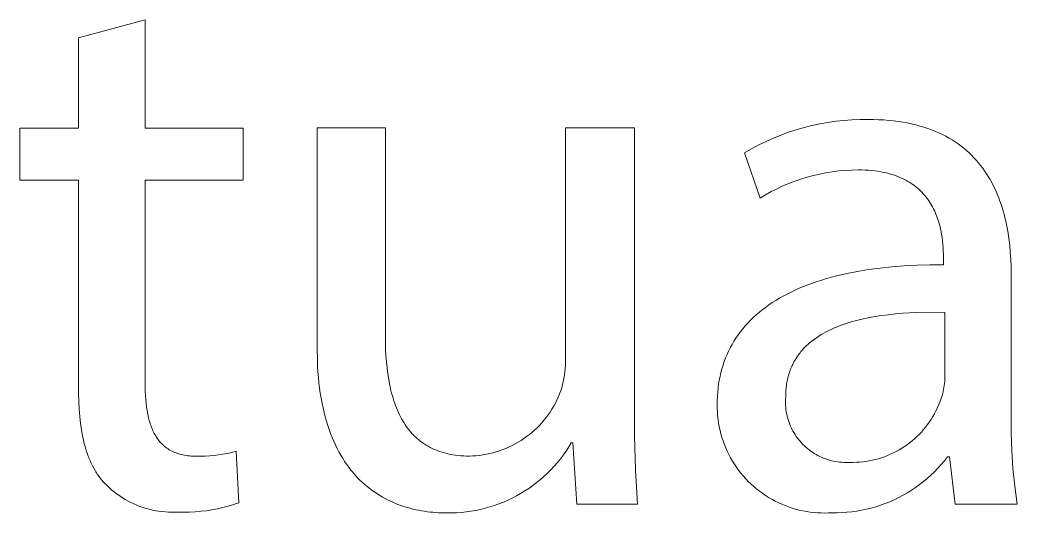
# Model space of a CAD drawing. Header units: millimetres. Extents: x 3269 to 7089, y 1744 to 4413.
# Drawn here: x 6719.02 to 6768.08, y 1807.37 to 1831.62 of the extents above; entities that cross this region are included whole.
import ezdxf

# ---------------------------------------------------------------- set-up
doc = ezdxf.new("R2010")
doc.units = ezdxf.units.MM
doc.header["$MEASUREMENT"] = 0
doc.layers.add('Domyślny', color=7, linetype='Continuous', true_color=0x000000)

msp = doc.modelspace()

# ---------------------------------------------------------------- linework, layer by layer
at = {"layer": 'Domyślny', "color": 18, "lineweight": 15, "true_color": 0x000000}
for p, q in [((6721.89, 1830.744), (6725.172, 1831.622)), ((6725.172, 1831.622), (6725.172, 1826.305)), ((6721.89, 1826.305), (6721.89, 1830.744)), ((6758.371, 1826.512), (6758.763, 1826.582)), ((6758.763, 1826.582), (6759.158, 1826.638)), ((6759.158, 1826.638), (6759.554, 1826.681)), ((6759.554, 1826.681), (6759.952, 1826.71)), ((6759.952, 1826.71), (6760.35, 1826.726)), ((6760.35, 1826.726), (6760.749, 1826.727)), ((6760.749, 1826.727), (6761.011, 1826.724)), ((6761.011, 1826.724), (6761.266, 1826.716)), ((6761.266, 1826.716), (6761.515, 1826.702)), ((6761.515, 1826.702), (6761.759, 1826.683)), ((6761.759, 1826.683), (6761.996, 1826.658)), ((6761.996, 1826.658), (6762.227, 1826.629)), ((6762.227, 1826.629), (6762.453, 1826.594)), ((6762.453, 1826.594), (6762.673, 1826.554)), ((6762.673, 1826.554), (6762.887, 1826.509)), ((6719.016, 1823.748), (6719.016, 1826.305)), ((6719.016, 1826.305), (6721.89, 1826.305)), ((6725.172, 1826.305), (6729.993, 1826.305)), ((6729.993, 1826.305), (6729.993, 1823.748)), ((6733.639, 1815.473), (6733.639, 1826.311)), ((6733.639, 1826.311), (6736.997, 1826.311)), ((6736.997, 1826.311), (6736.997, 1816.059)), ((6745.863, 1814.952), (6745.863, 1826.311)), ((6745.863, 1826.311), (6749.247, 1826.311)), ((6749.247, 1826.311), (6749.247, 1812.84)), ((6756.458, 1825.96), (6756.832, 1826.096)), ((6756.832, 1826.096), (6757.211, 1826.22)), ((6757.211, 1826.22), (6757.594, 1826.331)), ((6757.594, 1826.331), (6757.981, 1826.428)), ((6757.981, 1826.428), (6758.371, 1826.512)), ((6762.887, 1826.509), (6763.095, 1826.459)), ((6763.095, 1826.459), (6763.298, 1826.405)), ((6763.298, 1826.405), (6763.495, 1826.346)), ((6763.495, 1826.346), (6763.687, 1826.282)), ((6763.687, 1826.282), (6763.874, 1826.214)), ((6763.874, 1826.214), (6764.055, 1826.142)), ((6764.055, 1826.142), (6764.231, 1826.065)), ((6764.231, 1826.065), (6764.401, 1825.984)), ((6755.366, 1825.473), (6755.724, 1825.648)), ((6755.724, 1825.648), (6756.088, 1825.81)), ((6756.088, 1825.81), (6756.458, 1825.96)), ((6764.401, 1825.984), (6764.567, 1825.899)), ((6764.567, 1825.899), (6764.728, 1825.81)), ((6764.728, 1825.81), (6764.883, 1825.717)), ((6764.883, 1825.717), (6765.034, 1825.62)), ((6765.034, 1825.62), (6765.179, 1825.52)), ((6754.668, 1825.086), (6755.014, 1825.286)), ((6755.432, 1822.86), (6754.668, 1825.086)), ((6755.014, 1825.286), (6755.366, 1825.473)), ((6765.179, 1825.52), (6765.32, 1825.415)), ((6765.32, 1825.415), (6765.457, 1825.308)), ((6765.457, 1825.308), (6765.588, 1825.197)), ((6765.588, 1825.197), (6765.715, 1825.082)), ((6765.715, 1825.082), (6765.838, 1824.964)), ((6765.838, 1824.964), (6765.956, 1824.843)), ((6765.956, 1824.843), (6766.069, 1824.719)), ((6766.069, 1824.719), (6766.178, 1824.592)), ((6766.178, 1824.592), (6766.283, 1824.462)), ((6758.674, 1824.103), (6758.362, 1824.042)), ((6758.987, 1824.154), (6758.674, 1824.103)), ((6759.302, 1824.193), (6758.987, 1824.154)), ((6759.618, 1824.222), (6759.302, 1824.193)), ((6759.935, 1824.24), (6759.618, 1824.222)), ((6760.253, 1824.247), (6759.935, 1824.24)), ((6760.427, 1824.245), (6760.253, 1824.247)), ((6760.597, 1824.239), (6760.427, 1824.245)), ((6760.762, 1824.229), (6760.597, 1824.239)), ((6760.923, 1824.215), (6760.762, 1824.229)), ((6761.078, 1824.198), (6760.923, 1824.215)), ((6761.229, 1824.177), (6761.078, 1824.198)), ((6761.376, 1824.153), (6761.229, 1824.177)), ((6761.518, 1824.125), (6761.376, 1824.153)), ((6761.656, 1824.094), (6761.518, 1824.125)), ((6761.789, 1824.06), (6761.656, 1824.094)), ((6766.283, 1824.462), (6766.384, 1824.329)), ((6766.384, 1824.329), (6766.481, 1824.194)), ((6766.481, 1824.194), (6766.573, 1824.056)), ((6721.89, 1823.748), (6719.016, 1823.748)), ((6721.89, 1813.648), (6721.89, 1823.748)), ((6729.993, 1823.748), (6725.172, 1823.748)), ((6725.172, 1823.748), (6725.172, 1813.762)), ((6756.846, 1823.577), (6756.554, 1823.454)), ((6757.142, 1823.691), (6756.846, 1823.577)), ((6757.443, 1823.795), (6757.142, 1823.691)), ((6757.746, 1823.888), (6757.443, 1823.795)), ((6758.053, 1823.97), (6757.746, 1823.888)), ((6758.362, 1824.042), (6758.053, 1823.97)), ((6761.918, 1824.022), (6761.789, 1824.06)), ((6762.043, 1823.982), (6761.918, 1824.022)), ((6762.164, 1823.939), (6762.043, 1823.982)), ((6762.281, 1823.892), (6762.164, 1823.939)), ((6762.394, 1823.843), (6762.281, 1823.892)), ((6762.503, 1823.792), (6762.394, 1823.843)), ((6762.608, 1823.737), (6762.503, 1823.792)), ((6762.709, 1823.681), (6762.608, 1823.737)), ((6762.807, 1823.621), (6762.709, 1823.681)), ((6762.9, 1823.56), (6762.807, 1823.621)), ((6766.573, 1824.056), (6766.662, 1823.915)), ((6766.662, 1823.915), (6766.746, 1823.772)), ((6766.746, 1823.772), (6766.827, 1823.626)), ((6766.827, 1823.626), (6766.904, 1823.479)), ((6755.982, 1823.176), (6755.704, 1823.023)), ((6756.266, 1823.32), (6755.982, 1823.176)), ((6756.554, 1823.454), (6756.266, 1823.32)), ((6762.991, 1823.496), (6762.9, 1823.56)), ((6763.078, 1823.43), (6762.991, 1823.496)), ((6763.161, 1823.363), (6763.078, 1823.43)), ((6763.241, 1823.293), (6763.161, 1823.363)), ((6763.318, 1823.221), (6763.241, 1823.293)), ((6763.392, 1823.148), (6763.318, 1823.221)), ((6763.462, 1823.073), (6763.392, 1823.148)), ((6766.904, 1823.479), (6766.977, 1823.329)), ((6766.977, 1823.329), (6767.047, 1823.177)), ((6767.047, 1823.177), (6767.113, 1823.023)), ((6755.704, 1823.023), (6755.432, 1822.86)), ((6763.529, 1822.996), (6763.462, 1823.073)), ((6763.593, 1822.918), (6763.529, 1822.996)), ((6763.655, 1822.839), (6763.593, 1822.918)), ((6763.713, 1822.758), (6763.655, 1822.839)), ((6763.768, 1822.676), (6763.713, 1822.758)), ((6763.821, 1822.593), (6763.768, 1822.676)), ((6763.871, 1822.508), (6763.821, 1822.593)), ((6767.113, 1823.023), (6767.175, 1822.867)), ((6767.175, 1822.867), (6767.234, 1822.709)), ((6767.234, 1822.709), (6767.289, 1822.55)), ((6763.919, 1822.423), (6763.871, 1822.508)), ((6763.963, 1822.337), (6763.919, 1822.423)), ((6764.006, 1822.251), (6763.963, 1822.337)), ((6764.046, 1822.163), (6764.006, 1822.251)), ((6764.083, 1822.075), (6764.046, 1822.163)), ((6767.289, 1822.55), (6767.341, 1822.389)), ((6767.341, 1822.389), (6767.39, 1822.227)), ((6767.39, 1822.227), (6767.436, 1822.063)), ((6764.118, 1821.987), (6764.083, 1822.075)), ((6764.152, 1821.898), (6764.118, 1821.987)), ((6764.182, 1821.809), (6764.152, 1821.898)), ((6764.211, 1821.72), (6764.182, 1821.809)), ((6764.238, 1821.631), (6764.211, 1821.72)), ((6764.263, 1821.541), (6764.238, 1821.631)), ((6767.436, 1822.063), (6767.478, 1821.897)), ((6767.478, 1821.897), (6767.518, 1821.731)), ((6767.518, 1821.731), (6767.554, 1821.563)), ((6764.286, 1821.452), (6764.263, 1821.541)), ((6764.307, 1821.363), (6764.286, 1821.452)), ((6764.326, 1821.274), (6764.307, 1821.363)), ((6764.36, 1821.097), (6764.326, 1821.274)), ((6767.554, 1821.563), (6767.588, 1821.394)), ((6767.588, 1821.394), (6767.618, 1821.225)), ((6767.618, 1821.225), (6767.671, 1820.883)), ((6764.387, 1820.922), (6764.36, 1821.097)), ((6764.409, 1820.751), (6764.387, 1820.922)), ((6764.425, 1820.582), (6764.409, 1820.751)), ((6767.671, 1820.883), (6767.713, 1820.538)), ((6764.437, 1820.418), (6764.425, 1820.582)), ((6764.445, 1820.26), (6764.437, 1820.418)), ((6764.449, 1820.107), (6764.445, 1820.26)), ((6767.713, 1820.538), (6767.744, 1820.191)), ((6767.744, 1820.191), (6767.766, 1819.843)), ((6764.451, 1819.96), (6764.449, 1820.107)), ((6764.451, 1819.578), (6764.451, 1819.96)), ((6767.766, 1819.843), (6767.779, 1819.494)), ((6759.695, 1819.147), (6760.222, 1819.25)), ((6760.222, 1819.25), (6760.769, 1819.34)), ((6760.769, 1819.34), (6761.335, 1819.415)), ((6761.335, 1819.415), (6761.92, 1819.477)), ((6761.92, 1819.477), (6762.524, 1819.524)), ((6762.524, 1819.524), (6763.147, 1819.556)), ((6763.147, 1819.556), (6763.79, 1819.575)), ((6763.79, 1819.575), (6764.451, 1819.578)), ((6767.779, 1819.494), (6767.783, 1819.146)), ((6757.787, 1818.595), (6758.008, 1818.676)), ((6758.008, 1818.676), (6758.234, 1818.753)), ((6758.234, 1818.753), (6758.465, 1818.828)), ((6758.465, 1818.828), (6758.701, 1818.898)), ((6758.701, 1818.898), (6758.942, 1818.966)), ((6758.942, 1818.966), (6759.188, 1819.03)), ((6759.188, 1819.03), (6759.695, 1819.147)), ((6767.783, 1819.146), (6767.783, 1812.226)), ((6756.759, 1818.139), (6756.955, 1818.237)), ((6756.955, 1818.237), (6757.155, 1818.332)), ((6757.155, 1818.332), (6757.361, 1818.423)), ((6757.361, 1818.423), (6757.571, 1818.511)), ((6757.571, 1818.511), (6757.787, 1818.595)), ((6755.861, 1817.601), (6756.03, 1817.715)), ((6756.03, 1817.715), (6756.204, 1817.826)), ((6756.204, 1817.826), (6756.384, 1817.934)), ((6756.384, 1817.934), (6756.569, 1818.038)), ((6756.569, 1818.038), (6756.759, 1818.139)), ((6755.237, 1817.111), (6755.385, 1817.238)), ((6755.385, 1817.238), (6755.538, 1817.362)), ((6755.538, 1817.362), (6755.697, 1817.483)), ((6755.697, 1817.483), (6755.861, 1817.601)), ((6762.786, 1817.212), (6762.439, 1817.19)), ((6763.135, 1817.228), (6762.786, 1817.212)), ((6763.833, 1817.243), (6763.135, 1817.228)), ((6764.527, 1817.238), (6763.833, 1817.243)), ((6764.527, 1814.032), (6764.527, 1817.238)), ((6754.698, 1816.569), (6754.825, 1816.709)), ((6754.825, 1816.709), (6754.957, 1816.846)), ((6754.957, 1816.846), (6755.094, 1816.98)), ((6755.094, 1816.98), (6755.237, 1817.111)), ((6759.813, 1816.736), (6759.664, 1816.689)), ((6759.965, 1816.781), (6759.813, 1816.736)), ((6760.118, 1816.823), (6759.965, 1816.781)), ((6760.432, 1816.901), (6760.118, 1816.823)), ((6760.753, 1816.97), (6760.432, 1816.901)), ((6761.08, 1817.029), (6760.753, 1816.97)), ((6761.414, 1817.081), (6761.08, 1817.029)), ((6761.752, 1817.124), (6761.414, 1817.081)), ((6762.094, 1817.161), (6761.752, 1817.124)), ((6762.439, 1817.19), (6762.094, 1817.161)), ((6754.352, 1816.129), (6754.462, 1816.279)), ((6754.462, 1816.279), (6754.577, 1816.425)), ((6754.577, 1816.425), (6754.698, 1816.569)), ((6758.563, 1816.215), (6758.439, 1816.144)), ((6758.691, 1816.284), (6758.563, 1816.215)), ((6758.821, 1816.35), (6758.691, 1816.284)), ((6758.955, 1816.414), (6758.821, 1816.35)), ((6759.091, 1816.474), (6758.955, 1816.414)), ((6759.23, 1816.532), (6759.091, 1816.474)), ((6759.372, 1816.587), (6759.23, 1816.532)), ((6759.517, 1816.639), (6759.372, 1816.587)), ((6759.664, 1816.689), (6759.517, 1816.639)), ((6736.997, 1816.059), (6737, 1815.733)), ((6737, 1815.733), (6737.01, 1815.414)), ((6754.054, 1815.661), (6754.148, 1815.82)), ((6754.148, 1815.82), (6754.247, 1815.976)), ((6754.247, 1815.976), (6754.352, 1816.129)), ((6757.871, 1815.738), (6757.819, 1815.693)), ((6757.923, 1815.782), (6757.871, 1815.738)), ((6757.977, 1815.826), (6757.923, 1815.782)), ((6758.087, 1815.91), (6757.977, 1815.826)), ((6758.201, 1815.991), (6758.087, 1815.91)), ((6758.318, 1816.069), (6758.201, 1815.991)), ((6758.439, 1816.144), (6758.318, 1816.069)), ((6733.649, 1814.879), (6733.639, 1815.473)), ((6737.01, 1815.414), (6737.026, 1815.102)), ((6753.806, 1815.164), (6753.883, 1815.333)), ((6753.883, 1815.333), (6753.966, 1815.498)), ((6753.966, 1815.498), (6754.054, 1815.661)), ((6757.398, 1815.252), (6757.357, 1815.199)), ((6757.441, 1815.305), (6757.398, 1815.252)), ((6757.484, 1815.356), (6757.441, 1815.305)), ((6757.529, 1815.407), (6757.484, 1815.356)), ((6757.575, 1815.457), (6757.529, 1815.407)), ((6757.622, 1815.506), (6757.575, 1815.457)), ((6757.669, 1815.554), (6757.622, 1815.506)), ((6757.718, 1815.601), (6757.669, 1815.554)), ((6757.768, 1815.648), (6757.718, 1815.601)), ((6757.819, 1815.693), (6757.768, 1815.648)), ((6733.662, 1814.593), (6733.649, 1814.879)), ((6737.026, 1815.102), (6737.049, 1814.797)), ((6737.049, 1814.797), (6737.079, 1814.501)), ((6745.857, 1814.631), (6745.863, 1814.792)), ((6745.863, 1814.792), (6745.863, 1814.952)), ((6753.609, 1814.64), (6753.669, 1814.818)), ((6753.669, 1814.818), (6753.735, 1814.993)), ((6753.735, 1814.993), (6753.806, 1815.164)), ((6757.099, 1814.801), (6757.067, 1814.74)), ((6757.132, 1814.86), (6757.099, 1814.801)), ((6757.167, 1814.919), (6757.132, 1814.86)), ((6757.203, 1814.977), (6757.167, 1814.919)), ((6757.24, 1815.034), (6757.203, 1814.977)), ((6757.278, 1815.09), (6757.24, 1815.034)), ((6757.317, 1815.145), (6757.278, 1815.09)), ((6757.357, 1815.199), (6757.317, 1815.145)), ((6733.679, 1814.313), (6733.662, 1814.593)), ((6733.701, 1814.041), (6733.679, 1814.313)), ((6737.079, 1814.501), (6737.116, 1814.211)), ((6745.807, 1814.153), (6745.829, 1814.312)), ((6745.829, 1814.312), (6745.845, 1814.471)), ((6745.845, 1814.471), (6745.857, 1814.631)), ((6753.462, 1814.089), (6753.505, 1814.276)), ((6753.505, 1814.276), (6753.554, 1814.46)), ((6753.554, 1814.46), (6753.609, 1814.64)), ((6756.877, 1814.29), (6756.855, 1814.222)), ((6756.9, 1814.357), (6756.877, 1814.29)), ((6756.925, 1814.423), (6756.9, 1814.357)), ((6756.951, 1814.489), (6756.925, 1814.423)), ((6756.978, 1814.553), (6756.951, 1814.489)), ((6757.006, 1814.616), (6756.978, 1814.553)), ((6757.036, 1814.679), (6757.006, 1814.616)), ((6757.067, 1814.74), (6757.036, 1814.679)), ((6725.172, 1813.762), (6725.174, 1813.551)), ((6733.728, 1813.775), (6733.701, 1814.041)), ((6733.759, 1813.515), (6733.728, 1813.775)), ((6737.116, 1814.211), (6737.16, 1813.93)), ((6737.16, 1813.93), (6737.212, 1813.657)), ((6745.712, 1813.682), (6745.749, 1813.838)), ((6745.749, 1813.838), (6745.781, 1813.995)), ((6745.781, 1813.995), (6745.807, 1814.153)), ((6753.393, 1813.706), (6753.424, 1813.899)), ((6753.424, 1813.899), (6753.462, 1814.089)), ((6756.751, 1813.792), (6756.739, 1813.717)), ((6756.765, 1813.866), (6756.751, 1813.792)), ((6756.78, 1813.939), (6756.765, 1813.866)), ((6756.797, 1814.011), (6756.78, 1813.939)), ((6756.815, 1814.082), (6756.797, 1814.011)), ((6756.834, 1814.153), (6756.815, 1814.082)), ((6756.855, 1814.222), (6756.834, 1814.153)), ((6764.509, 1813.735), (6764.518, 1813.834)), ((6764.518, 1813.834), (6764.524, 1813.933)), ((6764.524, 1813.933), (6764.527, 1814.032)), ((6721.894, 1813.246), (6721.89, 1813.648)), ((6725.174, 1813.551), (6725.18, 1813.345)), ((6725.18, 1813.345), (6725.19, 1813.145)), ((6733.794, 1813.263), (6733.759, 1813.515)), ((6737.212, 1813.657), (6737.271, 1813.393)), ((6737.271, 1813.393), (6737.304, 1813.264)), ((6745.571, 1813.222), (6745.623, 1813.374)), ((6745.623, 1813.374), (6745.67, 1813.527)), ((6745.67, 1813.527), (6745.712, 1813.682)), ((6753.332, 1813.109), (6753.346, 1813.311)), ((6753.346, 1813.311), (6753.367, 1813.51)), ((6753.367, 1813.51), (6753.393, 1813.706)), ((6756.698, 1813.326), (6756.694, 1813.244)), ((6756.703, 1813.406), (6756.698, 1813.326)), ((6756.71, 1813.485), (6756.703, 1813.406)), ((6756.718, 1813.563), (6756.71, 1813.485)), ((6756.728, 1813.641), (6756.718, 1813.563)), ((6756.739, 1813.717), (6756.728, 1813.641)), ((6764.416, 1813.247), (6764.441, 1813.343)), ((6764.441, 1813.343), (6764.462, 1813.44)), ((6764.462, 1813.44), (6764.481, 1813.538)), ((6764.481, 1813.538), (6764.496, 1813.636)), ((6764.496, 1813.636), (6764.509, 1813.735)), ((6721.907, 1812.857), (6721.894, 1813.246)), ((6721.928, 1812.48), (6721.907, 1812.857)), ((6725.19, 1813.145), (6725.204, 1812.95)), ((6725.204, 1812.95), (6725.222, 1812.762)), ((6733.834, 1813.016), (6733.794, 1813.263)), ((6733.879, 1812.777), (6733.834, 1813.016)), ((6737.304, 1813.264), (6737.339, 1813.137)), ((6737.339, 1813.137), (6737.375, 1813.012)), ((6737.375, 1813.012), (6737.414, 1812.89)), ((6737.414, 1812.89), (6737.454, 1812.77)), ((6745.358, 1812.766), (6745.434, 1812.915)), ((6745.434, 1812.915), (6745.505, 1813.067)), ((6745.505, 1813.067), (6745.571, 1813.222)), ((6749.247, 1812.84), (6749.251, 1811.16)), ((6753.32, 1812.697), (6753.323, 1812.904)), ((6753.323, 1812.904), (6753.332, 1813.109)), ((6756.684, 1812.976), (6756.681, 1812.874)), ((6756.681, 1812.874), (6756.682, 1812.771)), ((6756.691, 1813.078), (6756.684, 1812.976)), ((6756.692, 1813.162), (6756.691, 1813.078)), ((6756.694, 1813.244), (6756.692, 1813.162)), ((6764.211, 1812.67), (6764.27, 1812.816)), ((6764.27, 1812.816), (6764.323, 1812.964)), ((6764.323, 1812.964), (6764.357, 1813.057)), ((6764.357, 1813.057), (6764.388, 1813.152)), ((6764.388, 1813.152), (6764.416, 1813.247)), ((6721.959, 1812.117), (6721.928, 1812.48)), ((6725.222, 1812.762), (6725.244, 1812.58)), ((6725.244, 1812.58), (6725.271, 1812.404)), ((6725.271, 1812.404), (6725.303, 1812.234)), ((6733.927, 1812.544), (6733.879, 1812.777)), ((6733.98, 1812.317), (6733.927, 1812.544)), ((6734.036, 1812.096), (6733.98, 1812.317)), ((6737.454, 1812.77), (6737.497, 1812.652)), ((6737.497, 1812.652), (6737.542, 1812.537)), ((6737.542, 1812.537), (6737.589, 1812.424)), ((6737.589, 1812.424), (6737.637, 1812.313)), ((6737.637, 1812.313), (6737.689, 1812.205)), ((6745.004, 1812.196), (6745.1, 1812.334)), ((6745.1, 1812.334), (6745.191, 1812.475)), ((6745.191, 1812.475), (6745.277, 1812.619)), ((6745.277, 1812.619), (6745.358, 1812.766)), ((6753.321, 1812.515), (6753.32, 1812.697)), ((6753.329, 1812.333), (6753.321, 1812.515)), ((6753.343, 1812.152), (6753.329, 1812.333)), ((6756.682, 1812.771), (6756.686, 1812.669)), ((6756.686, 1812.669), (6756.693, 1812.567)), ((6756.693, 1812.567), (6756.704, 1812.465)), ((6756.704, 1812.465), (6756.719, 1812.363)), ((6756.719, 1812.363), (6756.737, 1812.262)), ((6764.006, 1812.245), (6764.08, 1812.384)), ((6764.08, 1812.384), (6764.148, 1812.526)), ((6764.148, 1812.526), (6764.211, 1812.67)), ((6721.999, 1811.766), (6721.959, 1812.117)), ((6725.303, 1812.234), (6725.32, 1812.151)), ((6725.32, 1812.151), (6725.339, 1812.07)), ((6725.339, 1812.07), (6725.359, 1811.991)), ((6725.359, 1811.991), (6725.38, 1811.913)), ((6725.38, 1811.913), (6725.402, 1811.837)), ((6725.402, 1811.837), (6725.425, 1811.762)), ((6734.097, 1811.881), (6734.036, 1812.096)), ((6734.161, 1811.673), (6734.097, 1811.881)), ((6737.689, 1812.205), (6737.742, 1812.099)), ((6737.742, 1812.099), (6737.797, 1811.996)), ((6737.797, 1811.996), (6737.855, 1811.895)), ((6737.855, 1811.895), (6737.915, 1811.797)), ((6744.575, 1811.68), (6744.689, 1811.804)), ((6744.689, 1811.804), (6744.798, 1811.931)), ((6744.798, 1811.931), (6744.903, 1812.062)), ((6744.903, 1812.062), (6745.004, 1812.196)), ((6753.363, 1811.971), (6753.343, 1812.152)), ((6753.389, 1811.791), (6753.363, 1811.971)), ((6756.737, 1812.262), (6756.758, 1812.162)), ((6756.758, 1812.162), (6756.783, 1812.063)), ((6756.783, 1812.063), (6756.811, 1811.964)), ((6756.811, 1811.964), (6756.843, 1811.867)), ((6756.843, 1811.867), (6756.878, 1811.771)), ((6763.667, 1811.716), (6763.759, 1811.844)), ((6763.759, 1811.844), (6763.846, 1811.975)), ((6763.846, 1811.975), (6763.928, 1812.108)), ((6763.928, 1812.108), (6764.006, 1812.245)), ((6767.783, 1812.226), (6767.784, 1811.338)), ((6722.023, 1811.595), (6721.999, 1811.766)), ((6722.049, 1811.428), (6722.023, 1811.595)), ((6722.078, 1811.265), (6722.049, 1811.428)), ((6725.425, 1811.762), (6725.45, 1811.689)), ((6725.45, 1811.689), (6725.476, 1811.617)), ((6725.476, 1811.617), (6725.503, 1811.547)), ((6725.503, 1811.547), (6725.532, 1811.479)), ((6725.532, 1811.479), (6725.562, 1811.412)), ((6725.562, 1811.412), (6725.593, 1811.347)), ((6725.593, 1811.347), (6725.625, 1811.284)), ((6734.229, 1811.47), (6734.161, 1811.673)), ((6734.3, 1811.274), (6734.229, 1811.47)), ((6737.915, 1811.797), (6737.977, 1811.702)), ((6737.977, 1811.702), (6738.041, 1811.609)), ((6738.041, 1811.609), (6738.108, 1811.518)), ((6738.108, 1811.518), (6738.177, 1811.43)), ((6738.177, 1811.43), (6738.248, 1811.345)), ((6738.248, 1811.345), (6738.322, 1811.263)), ((6744.08, 1811.228), (6744.209, 1811.335)), ((6744.209, 1811.335), (6744.335, 1811.446)), ((6744.335, 1811.446), (6744.457, 1811.561)), ((6744.457, 1811.561), (6744.575, 1811.68)), ((6753.421, 1811.612), (6753.389, 1811.791)), ((6753.46, 1811.434), (6753.421, 1811.612)), ((6753.504, 1811.258), (6753.46, 1811.434)), ((6756.878, 1811.771), (6756.916, 1811.676)), ((6756.916, 1811.676), (6756.957, 1811.582)), ((6756.957, 1811.582), (6757.002, 1811.49)), ((6757.002, 1811.49), (6757.05, 1811.399)), ((6757.05, 1811.399), (6757.101, 1811.31)), ((6757.101, 1811.31), (6757.155, 1811.223)), ((6763.259, 1811.237), (6763.367, 1811.352)), ((6763.367, 1811.352), (6763.472, 1811.47)), ((6763.472, 1811.47), (6763.572, 1811.591)), ((6763.572, 1811.591), (6763.667, 1811.716)), ((6767.784, 1811.338), (6767.814, 1810.45)), ((6722.11, 1811.104), (6722.078, 1811.265)), ((6722.144, 1810.947), (6722.11, 1811.104)), ((6722.181, 1810.794), (6722.144, 1810.947)), ((6725.625, 1811.284), (6725.659, 1811.222)), ((6725.659, 1811.222), (6725.694, 1811.162)), ((6725.694, 1811.162), (6725.73, 1811.104)), ((6725.73, 1811.104), (6725.768, 1811.047)), ((6725.768, 1811.047), (6725.807, 1810.992)), ((6725.807, 1810.992), (6725.848, 1810.939)), ((6725.848, 1810.939), (6725.89, 1810.887)), ((6725.89, 1810.887), (6725.933, 1810.837)), ((6725.933, 1810.837), (6725.978, 1810.789)), ((6734.376, 1811.083), (6734.3, 1811.274)), ((6734.454, 1810.898), (6734.376, 1811.083)), ((6734.536, 1810.719), (6734.454, 1810.898)), ((6738.322, 1811.263), (6738.398, 1811.184)), ((6738.398, 1811.184), (6738.476, 1811.107)), ((6738.476, 1811.107), (6738.557, 1811.033)), ((6738.557, 1811.033), (6738.64, 1810.962)), ((6738.64, 1810.962), (6738.726, 1810.893)), ((6738.726, 1810.893), (6738.814, 1810.828)), ((6738.814, 1810.828), (6738.905, 1810.765)), ((6743.381, 1810.765), (6743.527, 1810.848)), ((6743.527, 1810.848), (6743.67, 1810.936)), ((6743.67, 1810.936), (6743.81, 1811.028)), ((6743.81, 1811.028), (6743.946, 1811.126)), ((6743.946, 1811.126), (6744.08, 1811.228)), ((6746.143, 1810.818), (6746.02, 1810.615)), ((6746.22, 1810.818), (6746.143, 1810.818)), ((6746.41, 1807.803), (6746.22, 1810.818)), ((6749.251, 1811.16), (6749.302, 1809.48)), ((6753.555, 1811.084), (6753.504, 1811.258)), ((6753.612, 1810.911), (6753.555, 1811.084)), ((6753.674, 1810.74), (6753.612, 1810.911)), ((6757.155, 1811.223), (6757.212, 1811.138)), ((6757.212, 1811.138), (6757.271, 1811.055)), ((6757.271, 1811.055), (6757.334, 1810.973)), ((6757.334, 1810.973), (6757.399, 1810.895)), ((6757.399, 1810.895), (6757.467, 1810.818)), ((6757.467, 1810.818), (6757.538, 1810.744)), ((6762.664, 1810.725), (6762.79, 1810.82)), ((6762.79, 1810.82), (6762.912, 1810.918)), ((6762.912, 1810.918), (6763.032, 1811.02)), ((6763.032, 1811.02), (6763.147, 1811.127)), ((6763.147, 1811.127), (6763.259, 1811.237)), ((6722.221, 1810.644), (6722.181, 1810.794)), ((6722.264, 1810.497), (6722.221, 1810.644)), ((6722.31, 1810.354), (6722.264, 1810.497)), ((6722.358, 1810.215), (6722.31, 1810.354)), ((6725.978, 1810.789), (6726.024, 1810.743)), ((6726.024, 1810.743), (6726.072, 1810.698)), ((6726.072, 1810.698), (6726.097, 1810.676)), ((6726.097, 1810.676), (6726.121, 1810.655)), ((6726.121, 1810.655), (6726.147, 1810.634)), ((6726.147, 1810.634), (6726.172, 1810.614)), ((6726.172, 1810.614), (6726.198, 1810.594)), ((6726.198, 1810.594), (6726.224, 1810.574)), ((6726.224, 1810.574), (6726.251, 1810.555)), ((6726.251, 1810.555), (6726.278, 1810.536)), ((6726.278, 1810.536), (6726.306, 1810.518)), ((6726.306, 1810.518), (6726.333, 1810.5)), ((6726.333, 1810.5), (6726.362, 1810.483)), ((6726.362, 1810.483), (6726.39, 1810.466)), ((6726.39, 1810.466), (6726.449, 1810.434)), ((6726.449, 1810.434), (6726.509, 1810.403)), ((6726.509, 1810.403), (6726.57, 1810.374)), ((6726.57, 1810.374), (6726.633, 1810.347)), ((6726.633, 1810.347), (6726.698, 1810.322)), ((6729.222, 1810.303), (6729.437, 1810.35)), ((6729.437, 1810.35), (6729.65, 1810.404)), ((6729.65, 1810.404), (6729.79, 1807.873)), ((6734.621, 1810.546), (6734.536, 1810.719)), ((6734.709, 1810.378), (6734.621, 1810.546)), ((6734.801, 1810.216), (6734.709, 1810.378)), ((6738.905, 1810.765), (6738.998, 1810.706)), ((6738.998, 1810.706), (6739.094, 1810.649)), ((6739.094, 1810.649), (6739.192, 1810.595)), ((6739.192, 1810.595), (6739.293, 1810.545)), ((6739.293, 1810.545), (6739.397, 1810.497)), ((6739.397, 1810.497), (6739.503, 1810.453)), ((6739.503, 1810.453), (6739.611, 1810.412)), ((6739.611, 1810.412), (6739.723, 1810.373)), ((6739.723, 1810.373), (6739.837, 1810.338)), ((6739.837, 1810.338), (6739.954, 1810.307)), ((6742.129, 1810.291), (6742.292, 1810.331)), ((6742.292, 1810.331), (6742.454, 1810.377)), ((6742.454, 1810.377), (6742.613, 1810.428)), ((6742.613, 1810.428), (6742.771, 1810.485)), ((6742.771, 1810.485), (6742.927, 1810.547)), ((6742.927, 1810.547), (6743.081, 1810.615)), ((6743.081, 1810.615), (6743.232, 1810.687)), ((6743.232, 1810.687), (6743.381, 1810.765)), ((6745.889, 1810.417), (6745.752, 1810.223)), ((6746.02, 1810.615), (6745.889, 1810.417)), ((6753.743, 1810.572), (6753.674, 1810.74)), ((6753.817, 1810.406), (6753.743, 1810.572)), ((6753.897, 1810.242), (6753.817, 1810.406)), ((6757.538, 1810.744), (6757.611, 1810.672)), ((6757.611, 1810.672), (6757.686, 1810.603)), ((6757.686, 1810.603), (6757.764, 1810.536)), ((6757.764, 1810.536), (6757.844, 1810.472)), ((6757.844, 1810.472), (6757.927, 1810.411)), ((6757.927, 1810.411), (6758.011, 1810.353)), ((6758.011, 1810.353), (6758.097, 1810.298)), ((6761.99, 1810.322), (6762.13, 1810.394)), ((6762.13, 1810.394), (6762.268, 1810.47)), ((6762.268, 1810.47), (6762.403, 1810.55)), ((6762.403, 1810.55), (6762.535, 1810.636)), ((6762.535, 1810.636), (6762.664, 1810.725)), ((6767.814, 1810.45), (6767.873, 1809.564)), ((6722.41, 1810.079), (6722.358, 1810.215)), ((6722.464, 1809.947), (6722.41, 1810.079)), ((6722.522, 1809.818), (6722.464, 1809.947)), ((6726.698, 1810.322), (6726.764, 1810.299)), ((6726.764, 1810.299), (6726.832, 1810.277)), ((6726.832, 1810.277), (6726.902, 1810.257)), ((6726.902, 1810.257), (6726.973, 1810.239)), ((6726.973, 1810.239), (6727.046, 1810.223)), ((6727.046, 1810.223), (6727.12, 1810.209)), ((6727.12, 1810.209), (6727.197, 1810.197)), ((6727.197, 1810.197), (6727.275, 1810.186)), ((6727.275, 1810.186), (6727.354, 1810.178)), ((6727.354, 1810.178), (6727.436, 1810.171)), ((6727.436, 1810.171), (6727.519, 1810.166)), ((6727.519, 1810.166), (6727.604, 1810.164)), ((6727.604, 1810.164), (6727.691, 1810.163)), ((6727.691, 1810.163), (6727.911, 1810.162)), ((6727.911, 1810.162), (6728.131, 1810.168)), ((6728.131, 1810.168), (6728.351, 1810.181)), ((6728.351, 1810.181), (6728.57, 1810.201)), ((6728.57, 1810.201), (6728.788, 1810.228)), ((6728.788, 1810.228), (6729.006, 1810.262)), ((6729.006, 1810.262), (6729.222, 1810.303)), ((6734.895, 1810.059), (6734.801, 1810.216)), ((6734.992, 1809.907), (6734.895, 1810.059)), ((6735.092, 1809.761), (6734.992, 1809.907)), ((6739.954, 1810.307), (6740.074, 1810.278)), ((6740.074, 1810.278), (6740.196, 1810.253)), ((6740.196, 1810.253), (6740.321, 1810.231)), ((6740.321, 1810.231), (6740.449, 1810.212)), ((6740.449, 1810.212), (6740.58, 1810.197)), ((6740.58, 1810.197), (6740.713, 1810.185)), ((6740.713, 1810.185), (6740.85, 1810.176)), ((6740.85, 1810.176), (6740.989, 1810.171)), ((6740.989, 1810.171), (6741.131, 1810.169)), ((6741.131, 1810.169), (6741.299, 1810.175)), ((6741.299, 1810.175), (6741.467, 1810.187)), ((6741.467, 1810.187), (6741.633, 1810.204)), ((6741.633, 1810.204), (6741.8, 1810.227)), ((6741.8, 1810.227), (6741.965, 1810.256)), ((6741.965, 1810.256), (6742.129, 1810.291)), ((6745.459, 1809.85), (6745.303, 1809.671)), ((6745.609, 1810.034), (6745.459, 1809.85)), ((6745.752, 1810.223), (6745.609, 1810.034)), ((6753.982, 1810.082), (6753.897, 1810.242)), ((6754.073, 1809.924), (6753.982, 1810.082)), ((6754.169, 1809.77), (6754.073, 1809.924)), ((6758.097, 1810.298), (6758.185, 1810.245)), ((6758.185, 1810.245), (6758.275, 1810.196)), ((6758.275, 1810.196), (6758.367, 1810.15)), ((6758.367, 1810.15), (6758.46, 1810.107)), ((6758.46, 1810.107), (6758.554, 1810.067)), ((6758.554, 1810.067), (6758.65, 1810.031)), ((6758.65, 1810.031), (6758.747, 1809.998)), ((6758.747, 1809.998), (6758.845, 1809.968)), ((6758.845, 1809.968), (6758.944, 1809.942)), ((6758.944, 1809.942), (6759.044, 1809.919)), ((6759.044, 1809.919), (6759.144, 1809.899)), ((6759.144, 1809.899), (6759.245, 1809.883)), ((6759.245, 1809.883), (6759.347, 1809.87)), ((6759.347, 1809.87), (6759.449, 1809.861)), ((6759.449, 1809.861), (6759.551, 1809.856)), ((6759.551, 1809.856), (6759.654, 1809.853)), ((6759.654, 1809.853), (6759.756, 1809.855)), ((6759.756, 1809.855), (6759.858, 1809.86)), ((6759.858, 1809.86), (6760.016, 1809.858)), ((6760.016, 1809.858), (6760.173, 1809.862)), ((6760.173, 1809.862), (6760.33, 1809.872)), ((6760.33, 1809.872), (6760.486, 1809.887)), ((6760.486, 1809.887), (6760.642, 1809.907)), ((6760.642, 1809.907), (6760.798, 1809.932)), ((6760.798, 1809.932), (6760.952, 1809.963)), ((6760.952, 1809.963), (6761.105, 1809.999)), ((6761.105, 1809.999), (6761.257, 1810.04)), ((6761.257, 1810.04), (6761.407, 1810.086)), ((6761.407, 1810.086), (6761.556, 1810.138)), ((6761.556, 1810.138), (6761.702, 1810.194)), ((6761.702, 1810.194), (6761.847, 1810.256)), ((6761.847, 1810.256), (6761.99, 1810.322)), ((6764.504, 1809.937), (6764.348, 1809.751)), ((6764.654, 1810.127), (6764.504, 1809.937)), ((6764.756, 1810.127), (6764.654, 1810.127)), ((6765.023, 1807.799), (6764.756, 1810.127)), ((6722.583, 1809.693), (6722.522, 1809.818)), ((6722.647, 1809.572), (6722.583, 1809.693)), ((6722.714, 1809.454), (6722.647, 1809.572)), ((6722.749, 1809.396), (6722.714, 1809.454)), ((6722.784, 1809.34), (6722.749, 1809.396)), ((6735.194, 1809.62), (6735.092, 1809.761)), ((6735.3, 1809.483), (6735.194, 1809.62)), ((6735.407, 1809.353), (6735.3, 1809.483)), ((6735.517, 1809.227), (6735.407, 1809.353)), ((6745.14, 1809.498), (6744.973, 1809.33)), ((6745.303, 1809.671), (6745.14, 1809.498)), ((6749.302, 1809.48), (6749.4, 1807.803)), ((6754.271, 1809.619), (6754.169, 1809.77)), ((6754.378, 1809.472), (6754.271, 1809.619)), ((6754.489, 1809.329), (6754.378, 1809.472)), ((6764.016, 1809.398), (6763.841, 1809.23)), ((6764.185, 1809.572), (6764.016, 1809.398)), ((6764.348, 1809.751), (6764.185, 1809.572)), ((6767.873, 1809.564), (6767.96, 1808.68)), ((6722.821, 1809.284), (6722.784, 1809.34)), ((6722.858, 1809.23), (6722.821, 1809.284)), ((6722.896, 1809.176), (6722.858, 1809.23)), ((6722.935, 1809.123), (6722.896, 1809.176)), ((6722.975, 1809.072), (6722.935, 1809.123)), ((6723.016, 1809.021), (6722.975, 1809.072)), ((6723.058, 1808.971), (6723.016, 1809.021)), ((6723.1, 1808.922), (6723.058, 1808.971)), ((6723.144, 1808.874), (6723.1, 1808.922)), ((6723.188, 1808.827), (6723.144, 1808.874)), ((6735.63, 1809.105), (6735.517, 1809.227)), ((6735.744, 1808.989), (6735.63, 1809.105)), ((6735.861, 1808.878), (6735.744, 1808.989)), ((6735.98, 1808.771), (6735.861, 1808.878)), ((6744.436, 1808.862), (6744.247, 1808.718)), ((6744.62, 1809.012), (6744.436, 1808.862)), ((6744.799, 1809.168), (6744.62, 1809.012)), ((6744.973, 1809.33), (6744.799, 1809.168)), ((6754.606, 1809.189), (6754.489, 1809.329)), ((6754.727, 1809.054), (6754.606, 1809.189)), ((6754.853, 1808.922), (6754.727, 1809.054)), ((6754.984, 1808.796), (6754.853, 1808.922)), ((6763.475, 1808.914), (6763.283, 1808.765)), ((6763.661, 1809.069), (6763.475, 1808.914)), ((6763.841, 1809.23), (6763.661, 1809.069)), ((6723.301, 1808.713), (6723.188, 1808.827)), ((6723.418, 1808.603), (6723.301, 1808.713)), ((6723.539, 1808.498), (6723.418, 1808.603)), ((6723.664, 1808.396), (6723.539, 1808.498)), ((6723.792, 1808.299), (6723.664, 1808.396)), ((6736.1, 1808.669), (6735.98, 1808.771)), ((6736.223, 1808.571), (6736.1, 1808.669)), ((6736.347, 1808.478), (6736.223, 1808.571)), ((6736.473, 1808.389), (6736.347, 1808.478)), ((6736.601, 1808.304), (6736.473, 1808.389)), ((6743.855, 1808.451), (6743.652, 1808.328)), ((6744.053, 1808.581), (6743.855, 1808.451)), ((6744.247, 1808.718), (6744.053, 1808.581)), ((6755.118, 1808.674), (6754.984, 1808.796)), ((6755.257, 1808.556), (6755.118, 1808.674)), ((6755.4, 1808.443), (6755.257, 1808.556)), ((6755.546, 1808.336), (6755.4, 1808.443)), ((6762.886, 1808.488), (6762.68, 1808.36)), ((6763.087, 1808.623), (6762.886, 1808.488)), ((6763.283, 1808.765), (6763.087, 1808.623)), ((6767.96, 1808.68), (6768.076, 1807.799)), ((6723.923, 1808.207), (6723.792, 1808.299)), ((6724.058, 1808.119), (6723.923, 1808.207)), ((6724.195, 1808.036), (6724.058, 1808.119)), ((6724.335, 1807.957), (6724.195, 1808.036)), ((6724.478, 1807.884), (6724.335, 1807.957)), ((6724.623, 1807.815), (6724.478, 1807.884)), ((6729.79, 1807.873), (6729.529, 1807.785)), ((6736.73, 1808.224), (6736.601, 1808.304)), ((6736.86, 1808.148), (6736.73, 1808.224)), ((6736.992, 1808.075), (6736.86, 1808.148)), ((6737.125, 1808.007), (6736.992, 1808.075)), ((6737.258, 1807.943), (6737.125, 1808.007)), ((6737.393, 1807.883), (6737.258, 1807.943)), ((6737.529, 1807.826), (6737.393, 1807.883)), ((6742.803, 1807.905), (6742.582, 1807.817)), ((6743.02, 1808), (6742.803, 1807.905)), ((6743.235, 1808.102), (6743.02, 1808)), ((6743.445, 1808.211), (6743.235, 1808.102)), ((6743.652, 1808.328), (6743.445, 1808.211)), ((6755.696, 1808.233), (6755.546, 1808.336)), ((6755.85, 1808.136), (6755.696, 1808.233)), ((6756.007, 1808.044), (6755.85, 1808.136)), ((6756.167, 1807.958), (6756.007, 1808.044)), ((6756.33, 1807.877), (6756.167, 1807.958)), ((6756.495, 1807.801), (6756.33, 1807.877)), ((6761.816, 1807.923), (6761.591, 1807.833)), ((6762.037, 1808.021), (6761.816, 1807.923)), ((6762.255, 1808.127), (6762.037, 1808.021)), ((6762.47, 1808.24), (6762.255, 1808.127)), ((6762.68, 1808.36), (6762.47, 1808.24)), ((6724.771, 1807.752), (6724.623, 1807.815)), ((6724.92, 1807.694), (6724.771, 1807.752)), ((6725.072, 1807.641), (6724.92, 1807.694)), ((6725.225, 1807.593), (6725.072, 1807.641)), ((6725.38, 1807.55), (6725.225, 1807.593)), ((6725.536, 1807.513), (6725.38, 1807.55)), ((6725.694, 1807.482), (6725.536, 1807.513)), ((6725.852, 1807.456), (6725.694, 1807.482)), ((6726.011, 1807.435), (6725.852, 1807.456)), ((6726.171, 1807.42), (6726.011, 1807.435)), ((6726.332, 1807.41), (6726.171, 1807.42)), ((6726.492, 1807.406), (6726.332, 1807.41)), ((6726.653, 1807.408), (6726.492, 1807.406)), ((6726.813, 1807.415), (6726.653, 1807.408)), ((6727.089, 1807.409), (6726.813, 1807.415)), ((6727.364, 1807.413), (6727.089, 1807.409)), ((6727.639, 1807.427), (6727.364, 1807.413)), ((6727.914, 1807.45), (6727.639, 1807.427)), ((6728.187, 1807.482), (6727.914, 1807.45)), ((6728.459, 1807.524), (6728.187, 1807.482)), ((6728.73, 1807.575), (6728.459, 1807.524)), ((6728.999, 1807.636), (6728.73, 1807.575)), ((6729.265, 1807.706), (6728.999, 1807.636)), ((6729.529, 1807.785), (6729.265, 1807.706)), ((6737.666, 1807.773), (6737.529, 1807.826)), ((6737.803, 1807.724), (6737.666, 1807.773)), ((6737.941, 1807.679), (6737.803, 1807.724)), ((6738.08, 1807.636), (6737.941, 1807.679)), ((6738.219, 1807.598), (6738.08, 1807.636)), ((6738.358, 1807.562), (6738.219, 1807.598)), ((6738.498, 1807.53), (6738.358, 1807.562)), ((6738.638, 1807.501), (6738.498, 1807.53)), ((6738.778, 1807.475), (6738.638, 1807.501)), ((6738.918, 1807.453), (6738.778, 1807.475)), ((6739.057, 1807.433), (6738.918, 1807.453)), ((6739.197, 1807.416), (6739.057, 1807.433)), ((6739.336, 1807.402), (6739.197, 1807.416)), ((6739.475, 1807.39), (6739.336, 1807.402)), ((6739.613, 1807.381), (6739.475, 1807.39)), ((6740.736, 1807.397), (6740.499, 1807.38)), ((6740.972, 1807.422), (6740.736, 1807.397)), ((6741.207, 1807.455), (6740.972, 1807.422)), ((6741.441, 1807.495), (6741.207, 1807.455)), ((6741.673, 1807.544), (6741.441, 1807.495)), ((6741.904, 1807.601), (6741.673, 1807.544)), ((6742.132, 1807.665), (6741.904, 1807.601)), ((6742.358, 1807.737), (6742.132, 1807.665)), ((6742.582, 1807.817), (6742.358, 1807.737)), ((6749.4, 1807.803), (6746.41, 1807.803)), ((6756.663, 1807.732), (6756.495, 1807.801)), ((6756.834, 1807.668), (6756.663, 1807.732)), ((6757.006, 1807.61), (6756.834, 1807.668)), ((6757.18, 1807.559), (6757.006, 1807.61)), ((6757.356, 1807.513), (6757.18, 1807.559)), ((6757.534, 1807.473), (6757.356, 1807.513)), ((6757.712, 1807.44), (6757.534, 1807.473)), ((6757.892, 1807.412), (6757.712, 1807.44)), ((6758.073, 1807.391), (6757.892, 1807.412)), ((6758.254, 1807.376), (6758.073, 1807.391)), ((6759.465, 1807.387), (6759.223, 1807.379)), ((6759.707, 1807.403), (6759.465, 1807.387)), ((6759.948, 1807.428), (6759.707, 1807.403)), ((6760.188, 1807.461), (6759.948, 1807.428)), ((6760.427, 1807.502), (6760.188, 1807.461)), ((6760.664, 1807.552), (6760.427, 1807.502)), ((6760.899, 1807.61), (6760.664, 1807.552)), ((6761.132, 1807.676), (6760.899, 1807.61)), ((6761.363, 1807.751), (6761.132, 1807.676)), ((6761.591, 1807.833), (6761.363, 1807.751)), ((6768.076, 1807.799), (6765.023, 1807.799)), ((6739.751, 1807.375), (6739.613, 1807.381)), ((6739.888, 1807.372), (6739.751, 1807.375)), ((6740.025, 1807.37), (6739.888, 1807.372)), ((6740.262, 1807.371), (6740.025, 1807.37)), ((6740.499, 1807.38), (6740.262, 1807.371)), ((6758.436, 1807.368), (6758.254, 1807.376)), ((6758.617, 1807.365), (6758.436, 1807.368)), ((6758.799, 1807.369), (6758.617, 1807.365)), ((6758.981, 1807.379), (6758.799, 1807.369)), ((6759.223, 1807.379), (6758.981, 1807.379))]:
    msp.add_line(p, q, dxfattribs=at)

doc.saveas('drawing.dxf')
